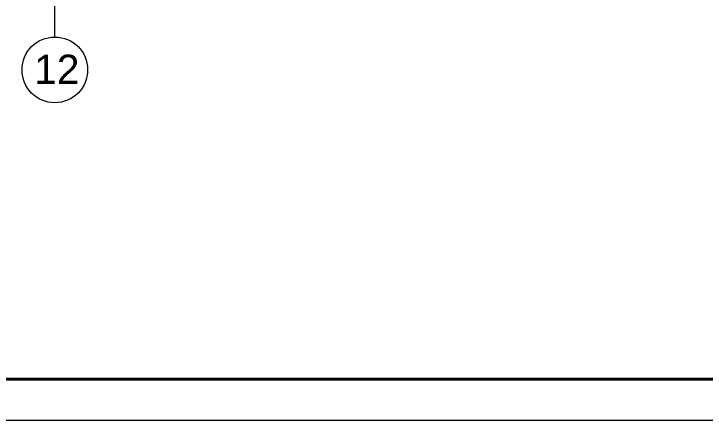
# Model space of a CAD drawing. Header units: millimetres. Extents: x -3817 to 677485, y -22715 to 103890.
# Drawn here: x 10003.1 to 10335, y -19807 to -19612.1 of the extents above; entities that cross this region are included whole.
import ezdxf

# ---------------------------------------------------------------- set-up
doc = ezdxf.new("R2010")
doc.units = ezdxf.units.MM
doc.layers.add('PDF _Геометрия', color=7, linetype='Continuous', true_color=0x1d1d1d)
doc.layers.add('PDF _Текст', color=7, linetype='Continuous')
doc.styles.add('PDF ArialMT', font='arial.ttf')

msp = doc.modelspace()

# ---------------------------------------------------------------- linework, layer by layer
at = {"layer": 'PDF _Геометрия', "color": 7, "lineweight": 9}
msp.add_lwpolyline([(12687.14, -17468.51), (9376.24, -17468.51), (9376.24, -19807.01), (12687.14, -19807.01)], close=True, dxfattribs=at)
at = {"layer": 'PDF _Геометрия', "color": 7, "lineweight": 40}
msp.add_lwpolyline([(12667.46, -19787.33), (12667.46, -17488.2), (9454.97, -17488.2), (9454.97, -19787.33)], close=True, dxfattribs=at)
at = {"layer": 'PDF _Геометрия', "color": 253, "lineweight": 9, "true_color": 0xaaaaaa}
msp.add_lwpolyline([(10022.82, -19623.26), (10022.82, -19524.84), (10022.82, -19515.08), (10022.82, -19416.65)], dxfattribs=at)
msp.add_circle((10022.82, -19639), 15.75, dxfattribs=at)
at = {"layer": 'PDF _Геометрия', "color": 253, "lineweight": 20, "true_color": 0xaaaaaa}
msp.add_circle((10022.82, -19639), 15.75, dxfattribs=at)

# ---------------------------------------------------------------- texts
at = {"layer": 'PDF _Текст', "color": 9, "true_color": 0xbebebe, "insert": (10012.88, -19638.72), "char_height": 14, "attachment_point": 4, "style": 'PDF ArialMT'}
msp.add_mtext('12', dxfattribs=at)

doc.saveas('drawing.dxf')
